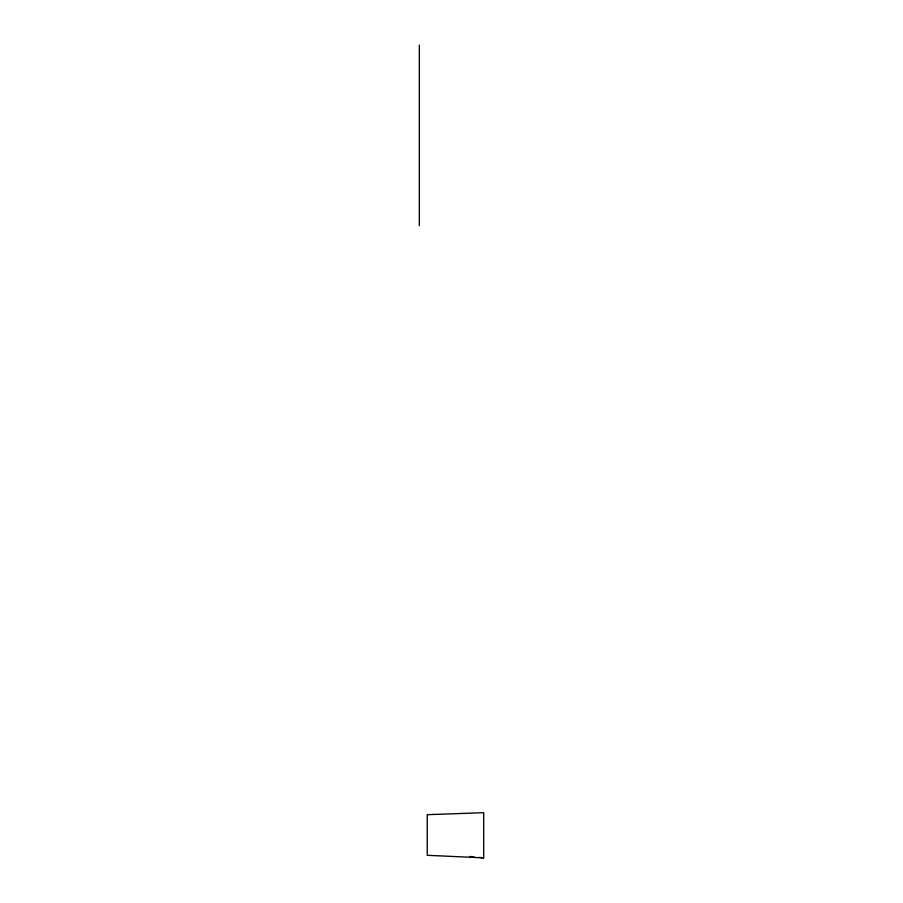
<?xml version="1.0" encoding="UTF-8"?>
<svg xmlns="http://www.w3.org/2000/svg" width="903" height="903" viewBox="0 0 903 903"><rect width="100%" height="100%" fill="white"/><g stroke="black" fill="none" stroke-linecap="round" stroke-linejoin="round"><path stroke-width="1.35" d="M483.669 857.85L427.232 855.31L427.232 814.675L483.669 812.7L483.669 857.85L479.538 857.432M469.899 856.45L474.03 856.868M419.331 45.15L419.331 225.75"/></g></svg>
